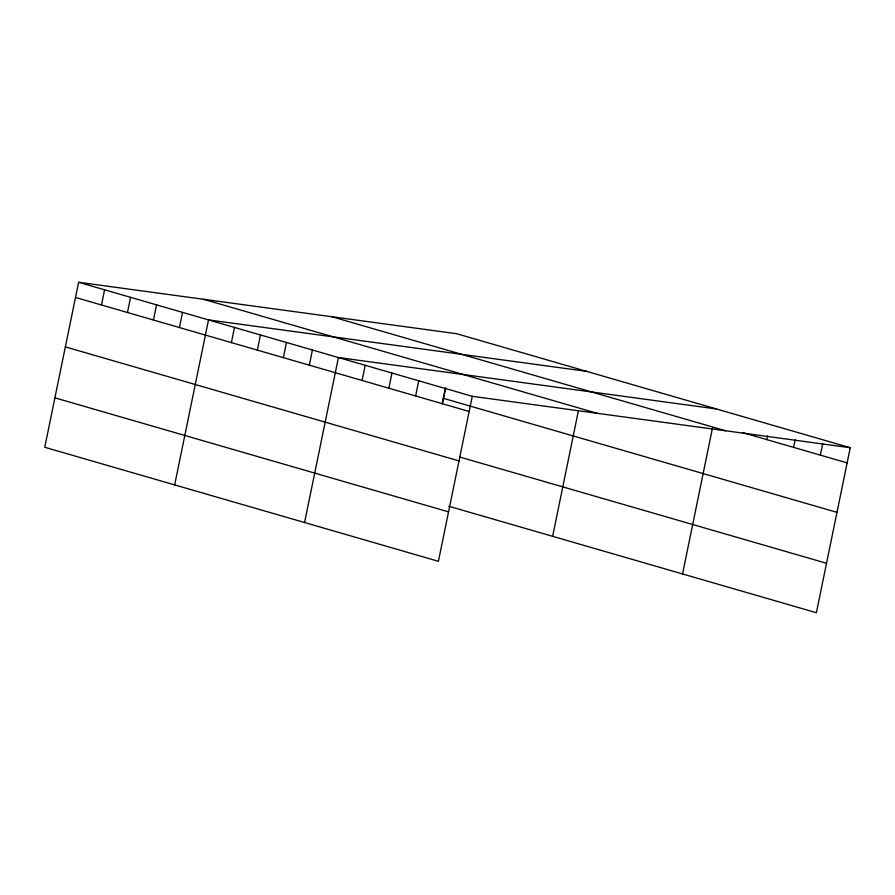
<?xml version="1.0" encoding="UTF-8"?>
<svg xmlns="http://www.w3.org/2000/svg" width="895" height="895" viewBox="0 0 895 895"><rect width="100%" height="100%" fill="white"/><g stroke="black" fill="none" stroke-linecap="round" stroke-linejoin="round"><path stroke-width="1.34" d="M78.615 282.283L44.75 447.276L438.405 561.299L472.269 396.306L78.615 282.283L456.595 333.701L850.25 447.724L816.385 612.717L448.708 506.223M101.482 304.982L104.603 289.801M127.47 312.5L130.581 297.33M153.448 320.03L156.558 304.859M179.425 327.559L182.546 312.377M174.659 484.9L208.524 319.907L586.505 371.324M231.391 342.606L234.501 327.436M257.368 350.135L260.49 334.954M283.357 357.653L286.467 342.483M309.334 365.182L312.444 350.012M304.557 522.535L338.433 357.53L716.403 408.959M362.083 380.464L365.194 365.283M388.855 388.217L391.965 373.036M415.616 395.97L418.737 380.789M442.231 403.679L445.531 387.625M442.387 403.723L445.509 388.553M552.629 536.329L578.45 410.559M682.538 573.952L712.465 428.134M766.825 439.635L767.608 435.843M793.596 447.388L795.152 439.803M820.368 455.141L822.706 443.763M472.269 396.306L850.25 447.724M742.738 432.654L847.14 462.894M331.866 316.729L725.521 430.752M203.355 299.243L597.01 413.266M443.338 398.32L836.982 512.343M75.504 297.453L469.159 411.476M460.153 457.155L826.532 563.279M65.357 346.891L459.012 460.914M54.897 397.839L448.552 511.862"/></g></svg>
